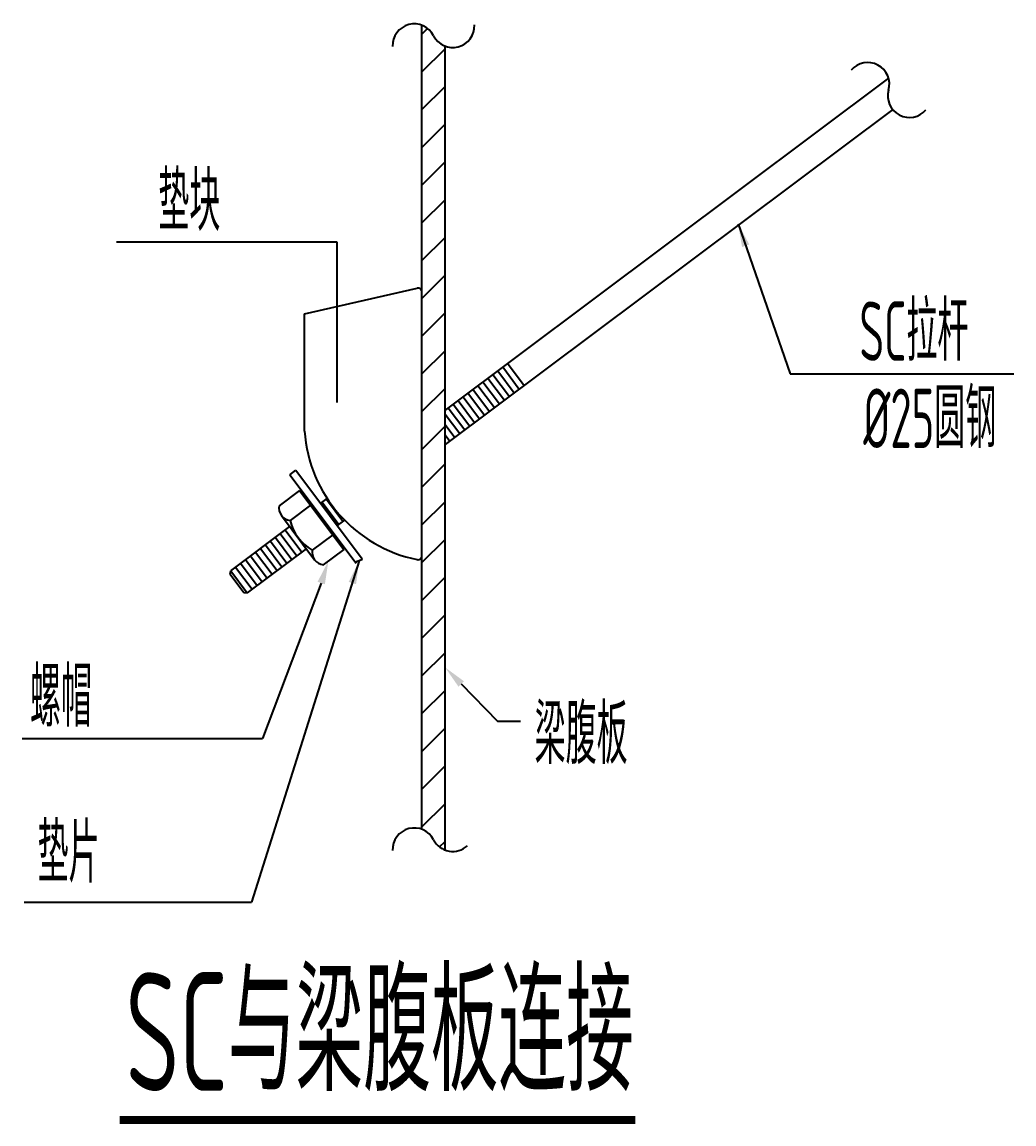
# Model space of a CAD drawing. Extents: x -138012 to 2129925, y -311560 to 0.
# Drawn here: x 1358394 to 1365076, y -177085 to -169662 of the extents above; entities that cross this region are included whole.
import ezdxf
from ezdxf.enums import TextEntityAlignment as Align

# ---------------------------------------------------------------- set-up
doc = ezdxf.new("R2010")
doc.units = 0
doc.header["$LTSCALE"] = 1000
doc.header["$MEASUREMENT"] = 0
doc.layers.get('0').update_dxf_attribs({"linetype": 'CONTINUOUS'})
for name, color, linetype in [('ADIME', 3, 'CONTINUOUS'), ('PUB_TEXT', 7, 'CONTINUOUS'), ('TEXT', 7, 'CONTINUOUS'), ('THICK', 6, 'CONTINUOUS')]:
    doc.layers.add(name, color=color, linetype=linetype)
doc.styles.add('TSSD_REIN', font='tssdeng.shx', dxfattribs={"width": 0.7, "bigfont": 'tssdchn.shx'})
pattern_1 = [(45, (1271546.24, -176381.81), (-127.15194, 127.15194), [])]

msp = doc.modelspace()

# ---------------------------------------------------------------- hatches: boundary and pattern name
h = msp.add_hatch()
h.set_pattern_fill('ANSI31', color=256, scale=1440, style=0)
h.set_pattern_definition(pattern_1)
edge = h.paths.add_edge_path()
edge.add_ellipse((1361036.026, -175236.525), major_axis=(0.932, 145.816), ratio=1, start_angle=297.4967272, end_angle=339.5906398, ccw=False)
edge.add_ellipse((1361295.575, -175103.532), major_axis=(4.037, 145.763), ratio=1, start_angle=118.7171082, end_angle=160.8235597)
edge.add_line((1361243.882, -175239.881), (1361243.882, -169823.508))
edge.add_ellipse((1361295.575, -169687.159), major_axis=(0.081, 145.819), ratio=1, start_angle=117.1621923, end_angle=159.2686567, ccw=False)
edge.add_ellipse((1361036.026, -169820.152), major_axis=(3.411, 145.779), ratio=1, start_angle=298.4709629, end_angle=340.5648625)
edge.add_line((1361087.749, -169683.814), (1361087.749, -175100.187))
h = msp.add_hatch()
h.set_pattern_fill('ANSI31', color=256, scale=1440, style=0)
h.set_pattern_definition(pattern_1)
edge = h.paths.add_edge_path()
edge.add_ellipse((1361036.026, -175236.525), major_axis=(0.932, 145.816), ratio=1, start_angle=297.4967272, end_angle=339.5906398, ccw=False)
edge.add_ellipse((1361295.575, -175103.532), major_axis=(4.037, 145.763), ratio=1, start_angle=118.7171082, end_angle=160.8235597)
edge.add_line((1361243.882, -175239.881), (1361243.882, -169823.508))
edge.add_ellipse((1361295.575, -169687.159), major_axis=(0.081, 145.819), ratio=1, start_angle=117.1621923, end_angle=159.2686567, ccw=False)
edge.add_ellipse((1361036.026, -169820.152), major_axis=(3.411, 145.779), ratio=1, start_angle=298.4709629, end_angle=340.5648625)
edge.add_line((1361087.749, -169683.814), (1361087.749, -175100.187))

# ---------------------------------------------------------------- linework, layer by layer
for p, q in [((1361087.749, -175100.187, 65), (1361087.749, -169683.814, 65)), ((1361087.749, -175100.187, 65), (1361087.749, -169683.814, 65)), ((1361243.882, -175239.881, 65), (1361243.882, -169823.508, 65)), ((1361243.882, -175239.881, 65), (1361243.882, -169823.508, 65)), ((1364231.094, -170039.124, 65), (1361243.882, -172275.847, 65)), ((1364231.094, -170039.124, 65), (1361243.882, -172275.847, 65)), ((1364259.031, -170250.837, 65), (1361243.882, -172508.478, 65)), ((1364259.031, -170250.837, 65), (1361243.882, -172508.478, 65)), ((1363218.041, -171021.75, 65), (1363568.291, -172032.166, 65)), ((1363218.041, -171021.75, 65), (1363568.291, -172032.166, 65)), ((1360516.425, -171145.614, 424.64), (1359030.907, -171145.614, 424.64)), ((1360516.425, -171145.614, 424.64), (1359030.907, -171145.614, 424.64)), ((1360516.425, -172223.73, 424.64), (1360516.425, -171145.614, 424.64)), ((1360516.425, -172223.73, 424.64), (1360516.425, -171145.614, 424.64)), ((1360296.622, -171626.726, 65), (1361056.147, -171455.33, 65)), ((1360296.622, -171626.726, 65), (1361056.147, -171455.33, 65)), ((1360296.622, -172417.345, 65), (1360296.622, -171626.726, 65)), ((1360296.622, -172417.345, 65), (1360296.622, -171626.726, 65)), ((1361631.875, -171985.331, 65), (1361743.486, -172134.391, 65)), ((1361631.875, -171985.331, 65), (1361743.486, -172134.391, 65)), ((1361665.285, -171960.314, 65), (1361776.896, -172109.375, 65)), ((1361665.285, -171960.314, 65), (1361776.896, -172109.375, 65)), ((1361531.645, -172060.379, 65), (1361643.257, -172209.44, 65)), ((1361531.645, -172060.379, 65), (1361643.257, -172209.44, 65)), ((1361531.645, -172060.379, 65), (1361643.257, -172209.44, 65)), ((1361531.645, -172060.379, 65), (1361643.257, -172209.44, 65)), ((1361565.055, -172035.363, 65), (1361676.667, -172184.423, 65)), ((1361565.055, -172035.363, 65), (1361676.667, -172184.423, 65)), ((1361598.465, -172010.347, 65), (1361710.076, -172159.407, 65)), ((1361598.465, -172010.347, 65), (1361710.076, -172159.407, 65)), ((1361598.465, -172010.347, 65), (1361710.076, -172159.407, 65)), ((1361598.465, -172010.347, 65), (1361710.076, -172159.407, 65)), ((1363568.291, -172032.166, 65), (1365076.083, -172032.166, 65)), ((1363568.291, -172032.166, 65), (1365076.083, -172032.166, 65)), ((1361431.415, -172135.428, 65), (1361543.027, -172284.488, 65)), ((1361431.415, -172135.428, 65), (1361543.027, -172284.488, 65)), ((1361464.825, -172110.412, 65), (1361576.437, -172259.472, 65)), ((1361464.825, -172110.412, 65), (1361576.437, -172259.472, 65)), ((1361464.825, -172110.412, 65), (1361576.437, -172259.472, 65)), ((1361464.825, -172110.412, 65), (1361576.437, -172259.472, 65)), ((1361498.235, -172085.395, 65), (1361609.847, -172234.456, 65)), ((1361498.235, -172085.395, 65), (1361609.847, -172234.456, 65)), ((1361331.186, -172210.476, 65), (1361442.797, -172359.537, 65)), ((1361331.186, -172210.476, 65), (1361442.797, -172359.537, 65)), ((1361331.186, -172210.476, 65), (1361442.797, -172359.537, 65)), ((1361331.186, -172210.476, 65), (1361442.797, -172359.537, 65)), ((1361364.596, -172185.46, 65), (1361476.207, -172334.521, 65)), ((1361364.596, -172185.46, 65), (1361476.207, -172334.521, 65)), ((1361398.006, -172160.444, 65), (1361509.617, -172309.504, 65)), ((1361398.006, -172160.444, 65), (1361509.617, -172309.504, 65)), ((1361398.006, -172160.444, 65), (1361509.617, -172309.504, 65)), ((1361398.006, -172160.444, 65), (1361509.617, -172309.504, 65)), ((1361264.366, -172260.509, 65), (1361375.977, -172409.569, 65)), ((1361264.366, -172260.509, 65), (1361375.977, -172409.569, 65)), ((1361297.776, -172235.493, 65), (1361409.387, -172384.553, 65)), ((1361297.776, -172235.493, 65), (1361409.387, -172384.553, 65)), ((1361243.882, -172302.787, 65), (1361342.568, -172434.586, 65)), ((1361243.882, -172302.787, 65), (1361342.568, -172434.586, 65)), ((1361243.882, -172372.424, 65), (1361309.158, -172459.602, 65)), ((1361243.882, -172372.424, 65), (1361309.158, -172459.602, 65)), ((1361243.882, -172442.06, 65), (1361275.748, -172484.618, 65)), ((1361243.882, -172442.06, 65), (1361275.748, -172484.618, 65)), ((1360197.709, -172711.203, 65), (1360237.655, -172681.294, 65)), ((1360197.709, -172711.203, 65), (1360237.655, -172681.294, 65)), ((1360197.709, -172711.203, 65), (1360644.066, -173307.326, 65)), ((1360197.709, -172711.203, 65), (1360644.066, -173307.326, 65)), ((1360237.655, -172681.294, 65), (1360684.011, -173277.416, 65)), ((1360237.655, -172681.294, 65), (1360684.011, -173277.416, 65)), ((1360263.328, -172816.574, 65), (1360125.311, -172919.917, 65)), ((1360263.328, -172816.574, 65), (1360125.311, -172919.917, 65)), ((1360263.328, -172816.574, 65), (1360561.429, -173214.697, 65)), ((1360263.328, -172816.574, 65), (1360561.429, -173214.697, 65)), ((1360405.029, -172904.826, 65), (1360449.298, -172871.679, 65)), ((1360405.029, -172904.826, 65), (1360449.298, -172871.679, 65)), ((1360443.903, -172875.719, 65), (1360555.514, -173024.779, 65)), ((1360443.903, -172875.719, 65), (1360555.514, -173024.779, 65)), ((1360337.854, -172916.106, 65), (1360199.837, -173019.448, 65)), ((1360337.854, -172916.106, 65), (1360199.837, -173019.448, 65)), ((1360415.52, -172896.971, 65), (1360527.131, -173046.031, 65)), ((1360415.52, -172896.971, 65), (1360527.131, -173046.031, 65)), ((1360141.342, -172985.583, 65), (1360364.917, -173284.175, 65)), ((1360141.342, -172985.583, 65), (1360364.917, -173284.175, 65)), ((1360566.08, -173016.868, 65), (1360516.64, -173053.887, 65)), ((1360566.08, -173016.868, 65), (1360516.64, -173053.887, 65)), ((1359799.51, -173358.218, 65), (1360197.324, -173060.349, 65)), ((1359799.51, -173358.218, 65), (1360197.324, -173060.349, 65)), ((1360167.019, -173083.04, 65), (1360278.631, -173232.1, 65)), ((1360167.019, -173083.04, 65), (1360278.631, -173232.1, 65)), ((1360197.324, -173060.349, 65), (1360308.935, -173209.409, 65)), ((1360197.324, -173060.349, 65), (1360308.935, -173209.409, 65)), ((1360066.79, -173158.088, 65), (1360178.401, -173307.149, 65)), ((1360066.79, -173158.088, 65), (1360178.401, -173307.149, 65)), ((1360100.2, -173133.072, 65), (1360211.811, -173282.133, 65)), ((1360100.2, -173133.072, 65), (1360211.811, -173282.133, 65)), ((1360133.61, -173108.056, 65), (1360245.221, -173257.116, 65)), ((1360133.61, -173108.056, 65), (1360245.221, -173257.116, 65)), ((1360486.904, -173115.166, 65), (1360348.886, -173218.508, 65)), ((1360486.904, -173115.166, 65), (1360348.886, -173218.508, 65)), ((1360308.935, -173209.409, 65), (1359911.122, -173507.278, 65)), ((1360308.935, -173209.409, 65), (1359911.122, -173507.278, 65)), ((1359966.56, -173233.137, 65), (1360078.171, -173382.197, 65)), ((1359966.56, -173233.137, 65), (1360078.171, -173382.197, 65)), ((1359999.97, -173208.121, 65), (1360111.581, -173357.181, 65)), ((1359999.97, -173208.121, 65), (1360111.581, -173357.181, 65)), ((1360033.38, -173183.104, 65), (1360144.991, -173332.165, 65)), ((1360033.38, -173183.104, 65), (1360144.991, -173332.165, 65)), ((1360561.429, -173214.697, 65), (1360423.412, -173318.04, 65)), ((1360561.429, -173214.697, 65), (1360423.412, -173318.04, 65)), ((1359866.33, -173308.185, 65), (1359977.942, -173457.246, 65)), ((1359866.33, -173308.185, 65), (1359977.942, -173457.246, 65)), ((1359899.74, -173283.169, 65), (1360011.352, -173432.23, 65)), ((1359899.74, -173283.169, 65), (1360011.352, -173432.23, 65)), ((1359933.15, -173258.153, 65), (1360044.762, -173407.214, 65)), ((1359933.15, -173258.153, 65), (1360044.762, -173407.214, 65)), ((1360687.317, -173283.44, 65), (1360640.6, -173300.984, 65)), ((1360687.317, -173283.44, 65), (1360640.6, -173300.984, 65)), ((1359796.255, -173380.878, 65), (1359799.51, -173358.218, 65)), ((1359796.255, -173380.878, 65), (1359799.51, -173358.218, 65)), ((1359796.255, -173380.878, 65), (1359888.461, -173504.023, 65)), ((1359796.255, -173380.878, 65), (1359888.461, -173504.023, 65)), ((1359799.51, -173358.218, 65), (1359911.122, -173507.278, 65)), ((1359799.51, -173358.218, 65), (1359911.122, -173507.278, 65)), ((1359832.92, -173333.202, 65), (1359944.532, -173482.262, 65)), ((1359832.92, -173333.202, 65), (1359944.532, -173482.262, 65)), ((1359888.461, -173504.023, 65), (1359911.122, -173507.278, 65)), ((1359888.461, -173504.023, 65), (1359911.122, -173507.278, 65))]:
    msp.add_line(p, q)
for centre, major_axis, start_param, end_param in [((1361061.848, -171480.596, 65), (-0.49, 25.896), 4.69345044, 6.48619069), ((1361061.848, -171480.596, 65), (-0.49, 25.896), 4.69345044, 6.48619069), ((1361244.479, -172351.642, 65), (-1.734, 950.13), 1.63817763, 2.94085548), ((1361244.479, -172351.642, 65), (-1.734, 950.13), 1.63817763, 2.94085548), ((1360210.276, -172933.968, 65), (-0.321, 86.116), 1.40692562, 3.02005137), ((1360210.276, -172933.968, 65), (-0.321, 86.116), 1.40692562, 3.02005137), ((1360497.018, -172952.258, 65), (0.686, 304.687), 1.79687899, 2.63760931), ((1360497.018, -172952.258, 65), (0.686, 304.687), 1.79687899, 2.63760931), ((1360433.851, -173232.559, 65), (0.799, 86.113), 1.41993341, 3.03305915), ((1360433.851, -173232.559, 65), (0.799, 86.113), 1.41993341, 3.03305915), ((1361061.848, -173257.649, 65), (-0.215, 25.9), 2.93437085, 4.70407897), ((1361061.848, -173257.649, 65), (-0.215, 25.9), 2.93437085, 4.70407897)]:
    msp.add_ellipse(centre, major_axis=major_axis, ratio=1, start_param=start_param, end_param=end_param)
msp.add_solid([(1363244.339, -171177.227, 65), (1363293.342, -171160.293, 65), (1363218.041, -171021.75, 65)])
msp.add_solid([(1363244.339, -171177.227, 65), (1363293.342, -171160.293, 65), (1363218.041, -171021.75, 65)])
at = {"layer": 'ADIME'}
for p, q in [((1360664.558, -173291.996, 65), (1359940.17, -175590.34, 65)), ((1360664.558, -173291.996, 65), (1359940.17, -175590.34, 65)), ((1360409.42, -173440.744, 65), (1360014.805, -174488.647, 65)), ((1360409.42, -173440.744, 65), (1360014.805, -174488.647, 65)), ((1361352.508, -174120.804, 65), (1361597.219, -174371.589, 65)), ((1361352.508, -174120.804, 65), (1361597.219, -174371.589, 65)), ((1361597.219, -174371.589, 65), (1361752.759, -174371.589, 65)), ((1361597.219, -174371.589, 65), (1361752.759, -174371.589, 65)), ((1358393.774, -174488.647, 65), (1360014.805, -174488.647, 65)), ((1358393.774, -174488.647, 65), (1360014.805, -174488.647, 65)), ((1358409.106, -175590.34, 65), (1359940.17, -175590.34, 65)), ((1358409.106, -175590.34, 65), (1359940.17, -175590.34, 65))]:
    msp.add_line(p, q, dxfattribs=at)
for centre, major_axis, start_param, end_param in [((1361036.026, -169820.152, 65), (-1.158, 145.814), -1.10522262, 1.60214939), ((1361036.026, -169820.152, 65), (-1.158, 145.814), -1.10522262, 1.60214939), ((1361295.575, -169687.159, 65), (0.6, 145.817), 2.04842859, 4.7558006), ((1361295.575, -169687.159, 65), (0.6, 145.817), 2.04842859, 4.7558006), ((1364091.355, -170080.791, 65), (2.411, 145.799), 4.45738267, 7.16475468), ((1364091.355, -170080.791, 65), (2.411, 145.799), 4.45738267, 7.16475468), ((1364372.306, -170159.013, 65), (2.153, 145.803), 1.31402193, 4.02139394), ((1364372.306, -170159.013, 65), (2.153, 145.803), 1.31402193, 4.02139394), ((1361036.026, -175236.525, 65), (-0.702, 145.817), -1.10209111, 1.6052809), ((1361036.026, -175236.525, 65), (-0.702, 145.817), -1.10209111, 1.6052809), ((1361295.575, -175103.532, 65), (0.552, 145.818), 2.04809703, 3.89441347), ((1361295.575, -175103.532, 65), (0.552, 145.818), 2.04809703, 3.89441347)]:
    msp.add_ellipse(centre, major_axis=major_axis, ratio=1, start_param=start_param, end_param=end_param, dxfattribs=at)
for points in [[(1360384.751, -173432.779, 65), (1360434.09, -173448.709, 65), (1360457.209, -173292.728, 65)], [(1360384.751, -173432.779, 65), (1360434.09, -173448.709, 65), (1360457.209, -173292.728, 65)], [(1360594.444, -173433.304, 65), (1360644.037, -173448.422, 65), (1360664.594, -173292.082, 65)], [(1360594.444, -173433.304, 65), (1360644.037, -173448.422, 65), (1360664.594, -173292.082, 65)], [(1361333.954, -174138.908, 65), (1361371.062, -174102.699, 65), (1361243.882, -174009.48, 65)], [(1361333.954, -174138.908, 65), (1361371.062, -174102.699, 65), (1361243.882, -174009.48, 65)]]:
    msp.add_solid(points, dxfattribs=at)
at = {"layer": 'THICK', "color": 7, "const_width": 54}
msp.add_lwpolyline([(1359051.571, -177057.883), (1362526.395, -177057.883)], dxfattribs=at)
msp.add_lwpolyline([(1359051.571, -177057.883), (1362526.395, -177057.883)], dxfattribs=at)

# ---------------------------------------------------------------- texts
at = {"layer": 'PUB_TEXT', "style": 'TSSD_REIN', "width": 0.6}
msp.add_text('SC与梁腹板连接', height=799.2, dxfattribs=at).set_placement((1359091.084, -176862.875, -654.28))
msp.add_text('SC与梁腹板连接', height=799.2, dxfattribs=at).set_placement((1359091.084, -176862.875, -654.28))
at = {"layer": 'TEXT', "style": 'TSSD_REIN', "width": 0.55}
for s, p in [('垫块', (1359311.598, -171068.277, 65)), ('垫块', (1359311.598, -171068.277, 65)), ('梁腹板', (1361846.648, -174659.474, 65)), ('梁腹板', (1361846.648, -174659.474, 65)), ('垫片', (1358498.077, -175459.6, 65)), ('垫片', (1358498.077, -175459.6, 65))]:
    msp.add_text(s, height=400, dxfattribs=at).set_placement(p)
for s, p in [('SC拉杆', (1364034.964, -171744.054, 65)), ('SC拉杆', (1364034.964, -171744.054, 65)), ('%%C25圆钢', (1364061.513, -172331.023, 65)), ('%%C25圆钢', (1364061.513, -172331.023, 65)), ('螺帽', (1358447.055, -174208.708, 65)), ('螺帽', (1358447.055, -174208.708, 65))]:
    msp.add_text(s, height=400, dxfattribs=at).set_placement(p, align=Align.MIDDLE_LEFT)

doc.saveas('drawing.dxf')
